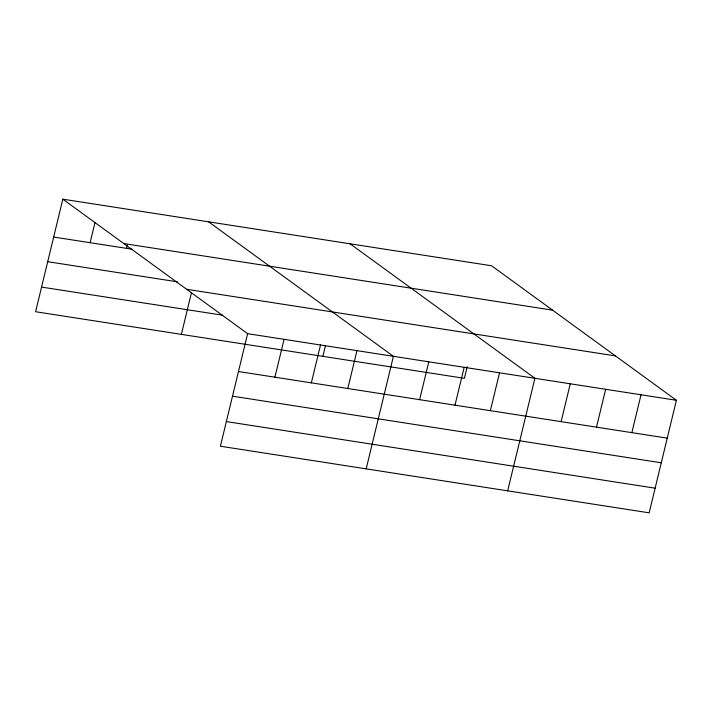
<?xml version="1.0" encoding="UTF-8"?>
<svg xmlns="http://www.w3.org/2000/svg" width="712" height="712" viewBox="0 0 712 712"><rect width="100%" height="100%" fill="white"/><g stroke="black" fill="none" stroke-linecap="round" stroke-linejoin="round"><path stroke-width="1.07" d="M62.825 199.173L247.625 333.67L220.4 446.219L649.175 512.827L676.4 400.278L491.6 265.781L62.825 199.173L35.6 311.723L464.375 378.33L467.223 366.547M90.112 242.703L94.945 222.714M126.558 248.363L127.323 245.204M181.382 334.364L191.439 292.792M274.912 377.2L284.07 339.33M311.358 382.86L320.516 344.991M322.874 356.347L325.473 345.632M347.803 388.521L356.961 350.651M366.182 468.861L393.407 356.32L208.607 221.824M419.626 399.681L428.784 361.812M454.995 405.173L464.162 367.303M490.372 410.664L499.53 372.803M507.674 490.844L534.908 378.295L350.108 243.807M561.118 421.655L570.276 383.795M596.496 427.156L605.654 389.286M631.864 432.647L641.023 394.786M123.808 243.557L552.583 310.165M53.667 237.043L131.916 249.2M47.704 261.687L177.413 281.836M186.642 289.286L615.417 355.893M41.563 287.078L222.722 315.22M247.625 333.67L676.4 400.278M238.467 371.531L667.242 438.147M232.504 396.183L661.279 462.791M226.363 421.575L655.138 488.183"/></g></svg>
